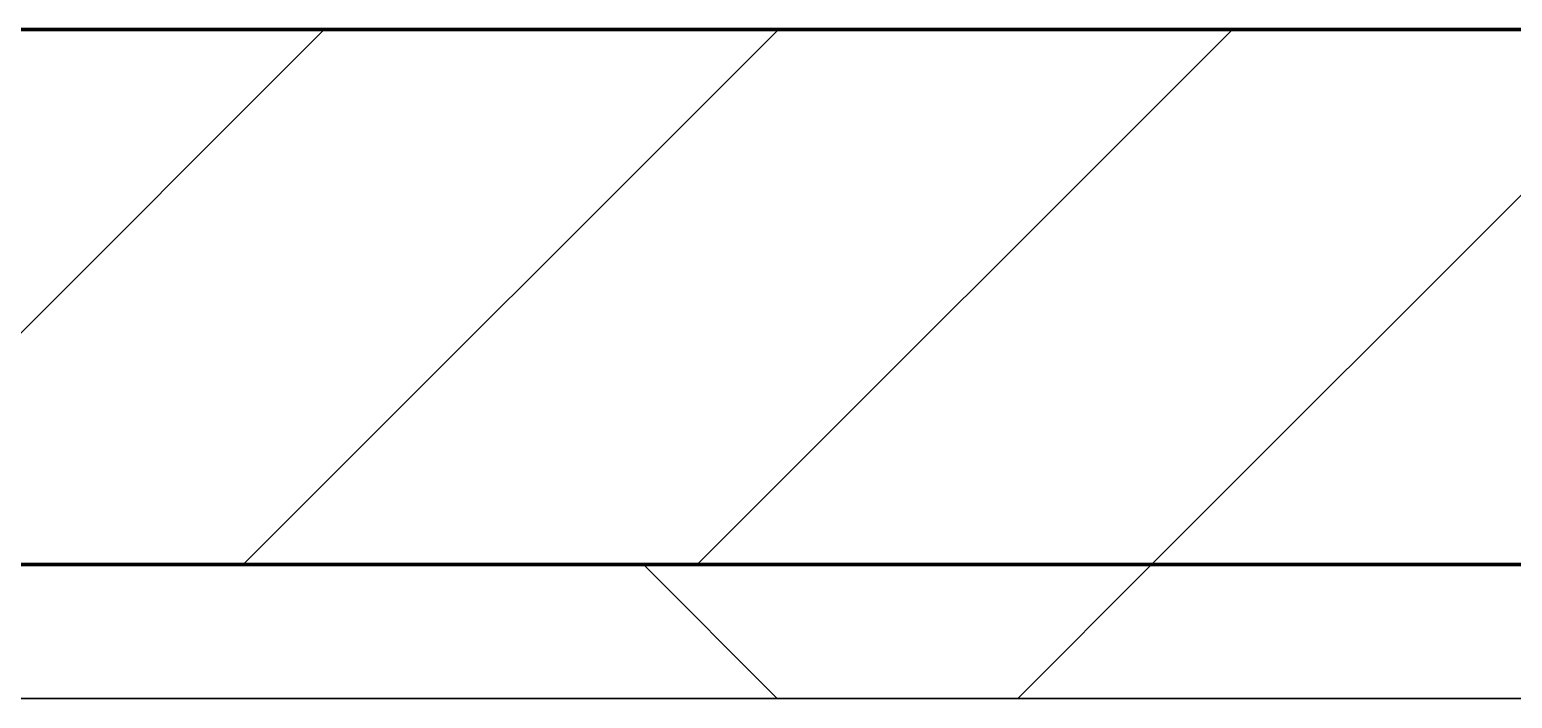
# Model space of a CAD drawing. Header units: millimetres. Extents: x -853228 to -774636, y -17776 to 22455.
# Drawn here: x -828275 to -827721, y 7894 to 8144 of the extents above; entities that cross this region are included whole.
import ezdxf

# ---------------------------------------------------------------- set-up
doc = ezdxf.new("R2010")
doc.units = ezdxf.units.MM
for name, color, linetype, lineweight in [('A-GLAZ-CURT', 2, 'Continuous', 9), ('A-WALL', 5, 'Continuous', 35), ('A-WALL-FNSH', 2, 'Continuous', 35), ('A-WALL-PATT', 1, 'Continuous', 35)]:
    doc.layers.add(name, color=color, linetype=linetype, lineweight=lineweight)

# ---------------------------------------------------------------- blocks, each defined once
blk = doc.blocks.new('PPLS-PP19_Custom Tile Pattern - Custom Tile Pattern-V54-4281-01 ENLARGED LOWER PLATFORM LEVEL - REFLECTED CEILING PLAN - SHEET 2')
at = {"layer": 'A-GLAZ-CURT'}
for p, q in [((-300, 0), (300, 0)), ((300, 0), (-300, 0)), ((230.06, 0), (300, 0)), ((-300, -50), (300, -50)), ((300, -50), (-300, -50))]:
    blk.add_line(p, q, dxfattribs=at)
for points, knots in [([(300, 0), (286.53, 0), (254.22, 0), (207.11, 0), (177.41, 0), (159.34, 0), (158.33, 0), (158.3, 0)], [-285.253232, -285.253232, -285.253232, -285.253232, -244.693688, -187.987675, -143.776725, -129.632772, -123.352749, -123.352749, -123.352749, -123.352749]), ([(241, 0), (240.07, 0), (235.87, 0), (226.56, 0), (221.1, 0), (200.27, 0), (182.99, 0), (174.27, 0), (169.67, 0), (168.99, 0)], [-9463.29374, -9463.29374, -9463.29374, -9463.29374, -9406.094246, -9221.510254, -9016.44624, -8717.832359, -8253.978395, -8152.463617, -8069.855175, -8069.855175, -8069.855175, -8069.855175]), ([(171.51, 0), (176.48, 0), (193.23, 0), (201.73, 0), (208.81, 0), (213.9, 0), (241.96, 0), (266.73, 0), (281.71, 0), (291.71, 0), (296.52, 0), (297.86, 0), (298.09, 0)], [-7971.819559, -7971.819559, -7971.819559, -7971.819559, -7784.112253, -7606.717214, -7289.299508, -7042.621073, -6582.165592, -6068.460911, -5766.029927, -5566.724884, -5280.360606, -5199.253518, -5199.253518, -5199.253518, -5199.253518]), ([(242.06, 0), (236.31, 0), (226.37, 0), (219.94, 0), (219.02, 0)], [-11500.132874, -11500.132874, -11500.132874, -11500.132874, -11162.864862, -10856.732305, -10856.732305, -10856.732305, -10856.732305]), ([(219.9, 0), (220.86, 0), (226.82, 0), (236.93, 0), (242.1, 0)], [-10670.940496, -10670.940496, -10670.940496, -10670.940496, -10511.382485, -10034.399373, -10034.399373, -10034.399373, -10034.399373]), ([(247.1, 0), (246.76, 0), (245.63, 0), (243.59, 0), (242.21, 0)], [-9649.085549, -9649.085549, -9649.085549, -9649.085549, -9581.591397, -9489.122904, -9489.122904, -9489.122904, -9489.122904]), ([(300, 0), (288.22, 0), (268.61, 0), (249.23, 0), (242.41, 0)], [-12528.858583, -12528.858583, -12528.858583, -12528.858583, -11905.454923, -11507.003635, -11507.003635, -11507.003635, -11507.003635]), ([(242.54, 0), (243.55, 0), (245.31, 0), (246.54, 0), (246.96, 0)], [-10020.669166, -10020.669166, -10020.669166, -10020.669166, -9925.173265, -9834.877357, -9834.877357, -9834.877357, -9834.877357]), ([(284.76, 0), (284.76, 0), (285.09, 0), (287.47, 0), (293.59, 0), (297.76, 0), (300, 0)], [-4110.630118, -4110.630118, -4110.630118, -4110.630118, -4053.389046, -3959.664717, -3862.421465, -3746.95702, -3746.95702, -3746.95702, -3746.95702]), ([(297.38, 0), (295.84, 0), (291.62, 0), (285.38, 0), (284.87, 0)], [-4803.172655, -4803.172655, -4803.172655, -4803.172655, -4358.271401, -4143.037883, -4143.037883, -4143.037883, -4143.037883])]:
    blk.add_open_spline(points, degree=3, knots=knots, dxfattribs=at)
blk = doc.blocks.new('PPLS-PP19_Custom Tile Pattern - Custom Tile Pattern-V55-4281-01 ENLARGED LOWER PLATFORM LEVEL - REFLECTED CEILING PLAN - SHEET 2')
at = {"layer": 'A-GLAZ-CURT'}
for p, q in [((-300, 0), (300, 0)), ((300, 0), (-300, 0)), ((-293.07, 0), (-275.75, 0)), ((-275.75, 0), (-293.07, 0)), ((-222.32, 0), (-220.73, 0)), ((-220.73, 0), (-222.32, 0)), ((-220.09, 0), (-205, 0)), ((-205, 0), (-220.09, 0)), ((-300, -50), (300, -50)), ((300, -50), (-300, -50))]:
    blk.add_line(p, q, dxfattribs=at)
at = {"layer": 'A-GLAZ-CURT', "flags": 128}
for points in [[(-300, 0), (-291.56, 0), (-283.3, 0), (-275.2, 0), (-267.26, 0), (-259.45, 0), (-251.77, 0), (-244.2, 0), (-236.74, 0), (-229.36, 0), (-222.06, 0), (-214.83, 0), (-207.71, 0), (-200.76, 0), (-194.02, 0), (-187.54, 0), (-181.38, 0), (-175.58, 0), (-170.25, 0), (-165.64, 0), (-162.01, 0), (-159.53, 0), (-157.46, 0), (-154.52, 0), (-149.42, 0), (-141.84, 0), (-132.81, 0), (-126.08, 0)], [(-151.11, 0), (-155.53, 0), (-160.27, 0), (-164.95, 0), (-169.65, 0), (-174.47, 0), (-179.49, 0), (-184.81, 0), (-190.44, 0), (-196.37, 0), (-202.58, 0), (-209.04, 0), (-215.73, 0), (-222.63, 0), (-229.72, 0), (-236.97, 0), (-244.39, 0), (-251.96, 0), (-259.67, 0), (-267.51, 0), (-275.48, 0), (-283.55, 0), (-291.73, 0), (-300, 0)], [(-125.17, 0), (-128.55, 0), (-134.16, 0), (-140.03, 0), (-145.5, 0), (-150.63, 0)]]:
    blk.add_lwpolyline(points, dxfattribs=at)
at = {"layer": 'A-GLAZ-CURT'}
for points, knots in [([(-300, 0), (-284.65, 0), (-256.19, 0), (-231.39, 0), (-220.39, 0)], [-5323.127839, -5323.127839, -5323.127839, -5323.127839, -4502.809032, -3770.548886, -3770.548886, -3770.548886, -3770.548886]), ([(-220.62, 0), (-239.79, 0), (-265.24, 0), (-294.48, 0), (-300, 0)], [-14989.627579, -14989.627579, -14989.627579, -14989.627579, -13729.592194, -13439.944408, -13439.944408, -13439.944408, -13439.944408]), ([(-150.92, 0), (-151.03, 0), (-153, 0), (-158.72, 0), (-174.02, 0), (-185.59, 0), (-209.77, 0), (-232.01, 0), (-255.22, 0), (-262.59, 0), (-264.9, 0), (-265.4, 0)], [-2490.641765, -2490.641765, -2490.641765, -2490.641765, -2477.344047, -2237.412286, -2029.680487, -1755.085331, -1400.429864, -858.079193, -543.655514, -208.940337, 0, 0, 0, 0]), ([(-258.6, 0), (-257.91, 0), (-254.26, 0), (-241.25, 0), (-228.95, 0), (-221.55, 0), (-221.12, 0)], [-5722.54675, -5722.54675, -5722.54675, -5722.54675, -5657.471696, -5413.335975, -5017.494783, -4992.826024, -4992.826024, -4992.826024, -4992.826024]), ([(-220.15, 0), (-221.05, 0), (-224.51, 0), (-231.26, 0), (-233.46, 0), (-234, 0)], [-1024.367943, -1024.367943, -1024.367943, -1024.367943, -978.033455, -846.069444, -682.911962, -682.911962, -682.911962, -682.911962]), ([(-233.49, 0), (-233.44, 0), (-232.38, 0), (-230.74, 0), (-225.3, 0), (-223.63, 0)], [-455.274641, -455.274641, -455.274641, -455.274641, -440.605512, -119.536984, 0, 0, 0, 0]), ([(-220.04, 0), (-204.1, 0), (-180.03, 0), (-158.88, 0), (-151.1, 0)], [-3762.710897, -3762.710897, -3762.710897, -3762.710897, -2700.551212, -1998.330987, -1998.330987, -1998.330987, -1998.330987]), ([(-82.28, 0), (-82.47, 0), (-96.21, 0), (-134.08, 0), (-185.92, 0), (-218.07, 0), (-220.04, 0)], [-18960.690703, -18960.690703, -18960.690703, -18960.690703, -18935.241197, -17136.203329, -15131.813646, -15002.332503, -15002.332503, -15002.332503, -15002.332503]), ([(-133.82, 0), (-135.51, 0), (-137.8, 0), (-149.31, 0), (-162.01, 0), (-177.91, 0), (-198.54, 0), (-212.37, 0), (-220.04, 0)], [-2731.647847, -2731.647847, -2731.647847, -2731.647847, -2418.507304, -2308.929706, -2113.765672, -1763.376603, -1422.553702, -1026.199405, -1026.199405, -1026.199405, -1026.199405]), ([(-219.1, 0), (-216.96, 0), (-211.88, 0), (-200.2, 0), (-185.8, 0), (-171.77, 0), (-158.7, 0), (-157.22, 0)], [-4954.41967, -4954.41967, -4954.41967, -4954.41967, -4832.723979, -4666.091899, -4349.945572, -4000.813434, -3840.635403, -3840.635403, -3840.635403, -3840.635403]), ([(-218.99, 0), (-215.7, 0), (-204.39, 0), (-188.58, 0), (-169.02, 0), (-157.93, 0), (-152.01, 0)], [-5362.123552, -5362.123552, -5362.123552, -5362.123552, -5161.076232, -4739.070012, -4465.409639, -4149.119819, -4149.119819, -4149.119819, -4149.119819]), ([(-151.09, 0), (-145.61, 0), (-136.61, 0), (-127.33, 0), (-124.19, 0), (-123.43, 0), (-123.28, 0)], [-4132.859156, -4132.859156, -4132.859156, -4132.859156, -3839.893365, -3647.167523, -3488.92562, -3439.852845, -3439.852845, -3439.852845, -3439.852845]), ([(-151.06, 0), (-150.06, 0), (-147.11, 0), (-143.57, 0), (-138.62, 0)], [-3456.571863, -3456.571863, -3456.571863, -3456.571863, -3371.022232, -3227.460399, -3227.460399, -3227.460399, -3227.460399]), ([(-151.03, 0), (-140.01, 0), (-124.96, 0), (-110.8, 0), (-99.5, 0), (-91.46, 0)], [-1996.172939, -1996.172939, -1996.172939, -1996.172939, -1002.059161, -460.363443, 0, 0, 0, 0]), ([(-118.78, 0), (-121.86, 0), (-126.28, 0), (-136.96, 0), (-147.46, 0), (-150.03, 0), (-150.57, 0)], [-5938.474035, -5938.474035, -5938.474035, -5938.474035, -5700.061948, -5508.838257, -5298.784692, -5196.16478, -5196.16478, -5196.16478, -5196.16478]), ([(-150.34, 0), (-150.07, 0), (-147.75, 0), (-142.6, 0), (-127.26, 0), (-107.3, 0), (-90.42, 0), (-75.26, 0), (-68.41, 0), (-65.12, 0), (-63.63, 0)], [-4948.728362, -4948.728362, -4948.728362, -4948.728362, -4883.323924, -4440.880425, -4054.690705, -3793.097032, -3402.597032, -3144.956779, -3050.982048, -2969.237017, -2969.237017, -2969.237017, -2969.237017]), ([(-137.88, 0), (-140.56, 0), (-147.2, 0), (-147.65, 0), (-150.23, 0)], [-3187.727384, -3187.727384, -3187.727384, -3187.727384, -2919.378265, -2523.617513, -2523.617513, -2523.617513, -2523.617513]), ([(-26.75, 0), (-27.82, 0), (-36.18, 0), (-53.55, 0), (-78.2, 0), (-110.94, 0), (-130.52, 0), (-147.74, 0), (-149.07, 0)], [-8718.362214, -8718.362214, -8718.362214, -8718.362214, -8532.293389, -8073.216054, -7508.296369, -7004.680444, -6449.282163, -6277.220794, -6277.220794, -6277.220794, -6277.220794]), ([(-148.23, 0), (-146.94, 0), (-140.15, 0), (-137.28, 0), (-133.93, 0), (-128.78, 0), (-126.5, 0)], [-6162.058746, -6162.058746, -6162.058746, -6162.058746, -6017.569127, -5560.701257, -5364.112219, -5231.017328, -5231.017328, -5231.017328, -5231.017328]), ([(-86.16, 0), (-91.37, 0), (-104.13, 0), (-122.65, 0), (-139.03, 0), (-146.11, 0), (-146.95, 0)], [-1681.3698, -1681.3698, -1681.3698, -1681.3698, -1374.161226, -945.742622, -741.901385, -489.130243, -489.130243, -489.130243, -489.130243]), ([(-146.69, 0), (-146.59, 0), (-145.49, 0), (-135.69, 0), (-128.29, 0), (-125.15, 0)], [-420.34245, -420.34245, -420.34245, -420.34245, -406.956646, -290.263673, 0, 0, 0, 0]), ([(-127.41, 0), (-131.63, 0), (-133.16, 0), (-134.09, 0), (-134.15, 0)], [-8540.990293, -8540.990293, -8540.990293, -8540.990293, -8266.114998, -8246.473386, -8246.473386, -8246.473386, -8246.473386]), ([(-134.15, 0), (-133.32, 0), (-130.31, 0), (-117.33, 0), (-92.04, 0), (-74.02, 0), (-62.74, 0), (-60.36, 0), (-59.97, 0)], [-7657.439573, -7657.439573, -7657.439573, -7657.439573, -7293.749979, -6839.55839, -6236.997189, -5713.340575, -5140.470607, -5006.787413, -5006.787413, -5006.787413, -5006.787413]), ([(-120.13, 0), (-120.14, 0), (-120.24, 0), (-121.3, 0), (-129.25, 0), (-133.82, 0)], [-2933.992132, -2933.992132, -2933.992132, -2933.992132, -2920.575025, -2840.280255, -2731.647847, -2731.647847, -2731.647847, -2731.647847]), ([(-113.43, 0), (-113.44, 0), (-113.96, 0), (-119.73, 0), (-125.43, 0), (-127.03, 0), (-127.41, 0)], [-328.499627, -328.499627, -328.499627, -328.499627, -282.672656, -98.539552, -24.539552, 0, 0, 0, 0]), ([(-126.5, 0), (-122.44, 0), (-108.71, 0), (-86.68, 0), (-63.44, 0), (-54.4, 0), (-48.53, 0), (-30.79, 0), (-18.03, 0), (8.61, 0), (15.02, 0), (22.91, 0), (31, 0), (39.04, 0), (51.19, 0), (58.74, 0), (61.34, 0), (61.45, 0)], [-5231.017328, -5231.017328, -5231.017328, -5231.017328, -4994.692869, -4542.524482, -4008.285538, -3689.699207, -3546.54457, -3315.260113, -2864.387349, -2439.246196, -2084.094819, -1956.422387, -1818.904206, -1645.594513, -1443.202566, -1228.752106, -1120.932285, -1120.932285, -1120.932285, -1120.932285]), ([(-125.15, 0), (-124.93, 0), (-121.96, 0), (-113.01, 0), (-98.9, 0), (-85.29, 0), (-71.67, 0), (-65.93, 0), (-65.07, 0)], [-3362.7396, -3362.7396, -3362.7396, -3362.7396, -3342.215224, -3074.362186, -2902.289527, -2605.247022, -2322.099534, -2241.8264, -2241.8264, -2241.8264, -2241.8264]), ([(-122.08, 0), (-122.01, 0), (-121.69, 0), (-121.2, 0), (-120.88, 0)], [-3136.336417, -3136.336417, -3136.336417, -3136.336417, -3110.304437, -3035.164275, -3035.164275, -3035.164275, -3035.164275]), ([(-36.33, 0), (-36.43, 0), (-37.27, 0), (-45.02, 0), (-46.13, 0), (-60.59, 0), (-81.23, 0), (-99.51, 0), (-114.02, 0), (-117.28, 0), (-118.78, 0)], [-1855.773136, -1855.773136, -1855.773136, -1855.773136, -1810.870157, -1672.078046, -1405.135169, -1060.00838, -740.068933, -229.489605, -116.330425, 0, 0, 0, 0]), ([(-117.74, 0), (-117.19, 0), (-114.78, 0), (-113.43, 0), (-113.43, 0)], [-821.249067, -821.249067, -821.249067, -821.249067, -394.672656, -330.879064, -330.879064, -330.879064, -330.879064]), ([(-36.62, 0), (-36.62, 0), (-40.35, 0), (-44.32, 0), (-58.97, 0), (-85.2, 0), (-107.61, 0), (-116.56, 0), (-117.56, 0)], [-4069.478503, -4069.478503, -4069.478503, -4069.478503, -3858.647035, -3538.256648, -2842.901703, -2193.204658, -1433.981041, -985.49888, -985.49888, -985.49888, -985.49888]), ([(-115.82, 0), (-114.96, 0), (-110.41, 0), (-96.78, 0), (-71.33, 0), (-43.74, 0), (-21.28, 0), (-13.68, 0)], [-5724.064692, -5724.064692, -5724.064692, -5724.064692, -5430.283136, -5103.229623, -4799.173296, -4065.652676, -3653.658314, -3653.658314, -3653.658314, -3653.658314]), ([(-13.25, 0), (-18.02, 0), (-27, 0), (-40, 0), (-56.24, 0), (-75.59, 0), (-94, 0), (-112.01, 0), (-114.94, 0), (-115.63, 0)], [-2418.688456, -2418.688456, -2418.688456, -2418.688456, -2125.455881, -1792.521578, -1466.981642, -1208.454564, -789.402658, -501.969187, -243.577221, -243.577221, -243.577221, -243.577221]), ([(-91.46, 0), (-90.09, 0), (-84.7, 0), (-77.43, 0), (-72.73, 0), (-72.64, 0), (-72.64, 0)], [-19832.387487, -19832.387487, -19832.387487, -19832.387487, -19753.885894, -19541.04734, -19478.625389, -19471.062469, -19471.062469, -19471.062469, -19471.062469]), ([(-82.98, 0), (-82.93, 0), (-82.24, 0), (-76.14, 0), (-62.97, 0), (-48.14, 0), (-36.49, 0), (-33.57, 0), (-29.94, 0), (-28.57, 0)], [-1361.574237, -1361.574237, -1361.574237, -1361.574237, -1353.722004, -1274.333717, -1073.56893, -651.549973, -296.515819, -83.513472, 0, 0, 0, 0]), ([(-63.96, 0), (-64.13, 0), (-71.15, 0), (-78.01, 0), (-82.16, 0)], [-2171.769325, -2171.769325, -2171.769325, -2171.769325, -2007.031671, -1760.369506, -1760.369506, -1760.369506, -1760.369506]), ([(-29.03, 0), (-33.97, 0), (-43.74, 0), (-56.37, 0), (-71.66, 0), (-77.19, 0), (-81.21, 0), (-82.06, 0)], [-2680.714891, -2680.714891, -2680.714891, -2680.714891, -2413.671296, -2161.752162, -2006.592567, -1646.621388, -1501.200339, -1501.200339, -1501.200339, -1501.200339]), ([(-66.39, 0), (-66.39, 0), (-63.63, 0), (-53.63, 0), (-34.42, 0), (-29.82, 0), (-29.19, 0)], [-2493.31794, -2493.31794, -2493.31794, -2493.31794, -2315.303971, -1809.437387, -963.711516, -666.19313, -666.19313, -666.19313, -666.19313]), ([(31.18, 0), (25.97, 0), (11.99, 0), (-16.92, 0), (-47.42, 0), (-65.77, 0), (-66.37, 0), (-66.38, 0)], [-4496.803627, -4496.803627, -4496.803627, -4496.803627, -4222.080604, -3745.412743, -2981.410125, -2542.574734, -2498.224237, -2498.224237, -2498.224237, -2498.224237]), ([(-63.63, 0), (-61.49, 0), (-57.39, 0), (-54.49, 0), (-45.2, 0), (-40.79, 0), (-40.46, 0), (-40.44, 0)], [-2969.237017, -2969.237017, -2969.237017, -2969.237017, -2851.217951, -2734.127174, -2474.780881, -2410.990208, -2350.645972, -2350.645972, -2350.645972, -2350.645972]), ([(-58.83, 0), (-58.37, 0), (-57.29, 0), (-54.23, 0), (-46.33, 0), (-42.62, 0), (-41.76, 0)], [-4859.52896, -4859.52896, -4859.52896, -4859.52896, -4680.891996, -4469.85053, -4321.566175, -4270.495146, -4270.495146, -4270.495146, -4270.495146]), ([(-51.83, 0), (-51.83, 0), (-51.78, 0), (-47.4, 0), (-46.01, 0), (-40.22, 0), (-36.78, 0)], [-632.814994, -632.814994, -632.814994, -632.814994, -627.965721, -508.377888, -260.442412, 0, 0, 0, 0]), ([(-14.25, 0), (-16.68, 0), (-23.65, 0), (-32.81, 0), (-44.85, 0), (-51.43, 0), (-51.79, 0)], [-1418.803938, -1418.803938, -1418.803938, -1418.803938, -1290.787923, -1039.307308, -819.71621, -644.910881, -644.910881, -644.910881, -644.910881]), ([(-41.76, 0), (-39.9, 0), (-37.72, 0), (-36.92, 0), (-36.77, 0)], [-4270.495146, -4270.495146, -4270.495146, -4270.495146, -4161.040818, -4106.245333, -4106.245333, -4106.245333, -4106.245333]), ([(-36.78, 0), (-32.43, 0), (-24.59, 0), (-16.21, 0), (-13.22, 0)], [-6191.144455, -6191.144455, -6191.144455, -6191.144455, -5862.463379, -5686.301473, -5686.301473, -5686.301473, -5686.301473]), ([(-36.29, 0), (-36.29, 0), (-34.66, 0), (-28.88, 0), (-26.95, 0), (-26.54, 0)], [-9150.272121, -9150.272121, -9150.272121, -9150.272121, -9057.163041, -8919.836787, -8834.607043, -8834.607043, -8834.607043, -8834.607043]), ([(30.82, 0), (29.27, 0), (20.14, 0), (3.54, 0), (-16.58, 0), (-34.76, 0), (-36.04, 0)], [-10462.034656, -10462.034656, -10462.034656, -10462.034656, -10363.088938, -9884.23066, -9424.652049, -9182.880979, -9182.880979, -9182.880979, -9182.880979]), ([(-33.34, 0), (-33.34, 0), (-32.93, 0), (-31.16, 0), (-30.52, 0)], [-2415.024266, -2415.024266, -2415.024266, -2415.024266, -2357.633367, -2323.618664, -2323.618664, -2323.618664, -2323.618664]), ([(-13.22, 0), (-14.96, 0), (-22.2, 0), (-30.57, 0), (-31.82, 0), (-32, 0)], [-3087.172327, -3087.172327, -3087.172327, -3087.172327, -2994.501669, -2698.150104, -2614.070998, -2614.070998, -2614.070998, -2614.070998]), ([(-30.76, 0), (-30.73, 0), (-29.99, 0), (-23.47, 0), (-15.75, 0), (-15.19, 0)], [-54176.191683, -54176.191683, -54176.191683, -54176.191683, -54157.274271, -53749.15266, -53717.791567, -53717.791567, -53717.791567, -53717.791567]), ([(-30.52, 0), (-27.11, 0), (-17.83, 0), (5.99, 0), (22.06, 0), (37.44, 0), (45.92, 0), (57.76, 0), (64.47, 0), (72.74, 0), (75.22, 0), (76.03, 0), (76.21, 0)], [-2323.618664, -2323.618664, -2323.618664, -2323.618664, -2142.497158, -1716.209403, -1206.526904, -1089.329421, -901.315459, -753.071572, -495.328968, -421.953223, -334.951786, -290.452333, -290.452333, -290.452333, -290.452333]), ([(-14.24, 0), (-15.46, 0), (-18.71, 0), (-25.97, 0), (-29.52, 0), (-30.21, 0)], [-55092.991915, -55092.991915, -55092.991915, -55092.991915, -54789.006179, -54461.685999, -54290.791712, -54290.791712, -54290.791712, -54290.791712]), ([(-13.21, 0), (-14.43, 0), (-19.57, 0), (-24.92, 0), (-29.03, 0)], [-2973.894092, -2973.894092, -2973.894092, -2973.894092, -2903.012179, -2680.714891, -2680.714891, -2680.714891, -2680.714891]), ([(-28.98, 0), (-28.66, 0), (-27.39, 0), (-24.45, 0), (-22.56, 0)], [-166.548282, -166.548282, -166.548282, -166.548282, -102.06493, 0, 0, 0, 0]), ([(-28.57, 0), (-26.93, 0), (-20.87, 0), (-16.37, 0), (-13.23, 0)], [-5361.429781, -5361.429781, -5361.429781, -5361.429781, -5261.36855, -5077.711784, -5077.711784, -5077.711784, -5077.711784]), ([(-22.56, 0), (-20.27, 0), (-17.03, 0), (-11.36, 0), (-7.66, 0), (-6.6, 0), (-6.44, 0)], [-56468.192263, -56468.192263, -56468.192263, -56468.192263, -56344.022017, -56303.229861, -56166.290093, -56124.392176, -56124.392176, -56124.392176, -56124.392176]), ([(76.63, 0), (74.8, 0), (67.65, 0), (53.52, 0), (37, 0), (24.07, 0), (12.82, 0), (-0.09, 0), (-9.78, 0), (-13.23, 0)], [-3095.572228, -3095.572228, -3095.572228, -3095.572228, -2950.589685, -2634.532728, -2313.748533, -2106.613311, -1925.670641, -1617.263037, -1436.663843, -1436.663843, -1436.663843, -1436.663843]), ([(-13.2, 0), (-12.19, 0), (-5.62, 0), (4.23, 0), (9.64, 0), (10.14, 0), (10.18, 0)], [-3645.04392, -3645.04392, -3645.04392, -3645.04392, -3589.737505, -3285.047089, -3066.359526, -3044.715262, -3044.715262, -3044.715262, -3044.715262]), ([(8.33, 0), (8.19, 0), (7.18, 0), (1.09, 0), (-7.68, 0), (-12.97, 0)], [-3574.286521, -3574.286521, -3574.286521, -3574.286521, -3526.962355, -3285.499107, -2978.572101, -2978.572101, -2978.572101, -2978.572101]), ([(-12.76, 0), (-8.93, 0), (9.67, 0), (33.71, 0), (51.06, 0), (55.73, 0)], [-454.035567, -454.035567, -454.035567, -454.035567, -429.606584, -390.253598, -375.930712, -375.930712, -375.930712, -375.930712]), ([(-12.66, 0), (-6.97, 0), (12.49, 0), (43.36, 0), (70.92, 0), (82.12, 0), (83.66, 0)], [-5675.215751, -5675.215751, -5675.215751, -5675.215751, -5340.621928, -4573.028122, -4094.177415, -3869.465285, -3869.465285, -3869.465285, -3869.465285]), ([(55.73, 0), (55.2, 0), (50.43, 0), (39.61, 0), (24.74, 0), (4.72, 0), (-8.18, 0), (-12.6, 0)], [-4354.877058, -4354.877058, -4354.877058, -4354.877058, -4326.416877, -4098.545751, -3766.694881, -3333.063701, -3098.158219, -3098.158219, -3098.158219, -3098.158219]), ([(-12.5, 0), (-12.27, 0), (-7.43, 0), (2.08, 0), (13.15, 0), (21.24, 0), (24.62, 0), (24.72, 0), (24.72, 0)], [-5063.572571, -5063.572571, -5063.572571, -5063.572571, -5050.479954, -4785.90057, -4596.498881, -4445.288762, -4384.376941, -4376.041937, -4376.041937, -4376.041937, -4376.041937]), ([(9.32, 0), (9.08, 0), (7.65, 0), (2.57, 0), (-6.16, 0), (-11.04, 0), (-12.41, 0)], [-2922.926651, -2922.926651, -2922.926651, -2922.926651, -2882.788014, -2720.818881, -2518.50168, -2435.772209, -2435.772209, -2435.772209, -2435.772209]), ([(-6.54, 0), (-6.73, 0), (-7.2, 0), (-7.6, 0), (-7.79, 0)], [-56009.792147, -56009.792147, -56009.792147, -56009.792147, -55949.290093, -55895.192118, -55895.192118, -55895.192118, -55895.192118]), ([(-2.63, 0), (-2.47, 0), (-1.22, 0), (4.92, 0), (15.97, 0), (22.54, 0), (24.49, 0)], [-226.825321, -226.825321, -226.825321, -226.825321, -220.269177, -206.416616, -198.214427, -187.717507, -187.717507, -187.717507, -187.717507]), ([(55.72, 0), (48.96, 0), (35.19, 0), (12, 0), (3.08, 0), (-1.67, 0), (-2.25, 0)], [-327.867268, -327.867268, -327.867268, -327.867268, -307.516438, -285.83788, -246.234814, -234.646884, -234.646884, -234.646884, -234.646884]), ([(24.69, 0), (24.54, 0), (20.99, 0), (15.48, 0), (10.8, 0), (9.63, 0)], [-4368.572414, -4368.572414, -4368.572414, -4368.572414, -4306.476363, -4080.000647, -3772.857994, -3772.857994, -3772.857994, -3772.857994]), ([(18.16, 0), (19.15, 0), (24.25, 0), (25.66, 0), (26.12, 0)], [-5700.113719, -5700.113719, -5700.113719, -5700.113719, -5554.232259, -5302.431367, -5302.431367, -5302.431367, -5302.431367]), ([(55.6, 0), (54.67, 0), (50.06, 0), (43.81, 0), (29.53, 0), (20.67, 0), (18.85, 0), (18.16, 0)], [-6604.646129, -6604.646129, -6604.646129, -6604.646129, -6548.303034, -6314.283804, -6135.05769, -5972.647715, -5832.674503, -5832.674503, -5832.674503, -5832.674503]), ([(27.44, 0), (27.9, 0), (29.54, 0), (38.07, 0), (53.39, 0), (71.67, 0), (84.83, 0), (86.01, 0), (92.51, 0), (94.33, 0)], [-5037.309798, -5037.309798, -5037.309798, -5037.309798, -4887.603822, -4705.298446, -4353.683244, -3960.84581, -3759.045785, -3336.541051, -2783.776468, -2783.776468, -2783.776468, -2783.776468]), ([(27.89, 0), (29.09, 0), (33.4, 0), (48.37, 0), (71.92, 0), (100.21, 0), (115.04, 0), (124.66, 0)], [-147.777612, -147.777612, -147.777612, -147.777612, -135.792042, -118.513713, -97.899267, -63.759246, -40.062217, -40.062217, -40.062217, -40.062217]), ([(53.18, 0), (53.06, 0), (52.22, 0), (44.99, 0), (36.46, 0), (30.82, 0)], [-622.740158, -622.740158, -622.740158, -622.740158, -566.066452, -360.610861, 0, 0, 0, 0]), ([(136.44, 0), (121.66, 0), (86.93, 0), (51.16, 0), (31.18, 0)], [-106.750556, -106.750556, -106.750556, -106.750556, -59.610984, 0, 0, 0, 0]), ([(168.37, 0), (167.68, 0), (162.47, 0), (147.02, 0), (109.77, 0), (76.86, 0), (57.82, 0), (46.51, 0), (41.18, 0), (36.02, 0), (35.54, 0), (35.54, 0)], [-543.375029, -543.375029, -543.375029, -543.375029, -530.793311, -458.593899, -401.860199, -357.622665, -341.267687, -334.000314, -326.15566, -319.318397, -317.489778, -317.489778, -317.489778, -317.489778]), ([(36.29, 0), (37.77, 0), (46.42, 0), (52.42, 0), (55.76, 0)], [-314.598523, -314.598523, -314.598523, -314.598523, -305.899624, -293.137989, -293.137989, -293.137989, -293.137989]), ([(61.47, 0), (61.47, 0), (61.21, 0), (57.42, 0), (55.54, 0)], [-1113.311073, -1113.311073, -1113.311073, -1113.311073, -1096.402191, -897.173412, -897.173412, -897.173412, -897.173412]), ([(114.39, 0), (114.2, 0), (112.08, 0), (105.42, 0), (92.38, 0), (85.59, 0), (74.4, 0), (63.48, 0), (57.89, 0), (55.72, 0)], [-8148.58938, -8148.58938, -8148.58938, -8148.58938, -8105.191388, -7723.759874, -7531.75727, -7135.649961, -6924.452779, -6738.82075, -6607.226759, -6607.226759, -6607.226759, -6607.226759]), ([(55.8, 0), (65.42, 0), (88.78, 0), (111.55, 0), (124.67, 0)], [-375.858057, -375.858057, -375.858057, -375.858057, -346.313304, -305.118168, -305.118168, -305.118168, -305.118168]), ([(56.29, 0), (57.66, 0), (68.56, 0), (95.91, 0), (116.34, 0), (124.17, 0), (124.71, 0)], [-292.458861, -292.458861, -292.458861, -292.458861, -287.17622, -249.500363, -194.761443, -190.60547, -190.60547, -190.60547, -190.60547]), ([(103.09, 0), (101.08, 0), (86.31, 0), (70.44, 0), (56.91, 0), (56.36, 0)], [-375.435014, -375.435014, -375.435014, -375.435014, -369.147452, -330.153101, -328.505637, -328.505637, -328.505637, -328.505637]), ([(76.22, 0), (75.58, 0), (73.64, 0), (71.05, 0), (70.61, 0)], [-193.634889, -193.634889, -193.634889, -193.634889, -31.537676, 0, 0, 0, 0]), ([(94.4, 0), (94.4, 0), (94.64, 0), (99.11, 0), (108.97, 0), (120.79, 0), (139.94, 0), (163.31, 0), (185.23, 0), (193.62, 0), (194.69, 0), (194.79, 0)], [-2348.345796, -2348.345796, -2348.345796, -2348.345796, -2310.419338, -2233.599744, -2052.234781, -1843.028543, -1530.39897, -1095.004608, -529.74427, -295.064701, -265.121568, -265.121568, -265.121568, -265.121568]), ([(124.11, 0), (123.18, 0), (121.54, 0), (114.96, 0), (108.04, 0), (103.09, 0)], [-27.957927, -27.957927, -27.957927, -27.957927, -22.807238, -15.488593, 0, 0, 0, 0]), ([(124.05, 0), (122.91, 0), (118.24, 0), (114.23, 0), (111.98, 0), (105.66, 0), (105.23, 0), (105.23, 0)], [-9520.983381, -9520.983381, -9520.983381, -9520.983381, -9453.21225, -9220.200448, -9012.77275, -8966.157302, -8929.495943, -8929.495943, -8929.495943, -8929.495943]), ([(105.26, 0), (105.52, 0), (111.01, 0), (112.65, 0), (113.59, 0)], [-8920.561005, -8920.561005, -8920.561005, -8920.561005, -8814.835624, -8577.462505, -8577.462505, -8577.462505, -8577.462505]), ([(129.02, 0), (129.02, 0), (126.59, 0), (125.08, 0), (124.56, 0)], [-35.386604, -35.386604, -35.386604, -35.386604, -31.430235, -28.761466, -28.761466, -28.761466, -28.761466]), ([(157.9, 0), (156.77, 0), (151.67, 0), (143.29, 0), (134.04, 0), (127.81, 0), (125.23, 0), (124.63, 0)], [-10292.955006, -10292.955006, -10292.955006, -10292.955006, -10098.273015, -9847.788484, -9677.714971, -9567.007022, -9532.502213, -9532.502213, -9532.502213, -9532.502213]), ([(124.81, 0), (125.17, 0), (126.85, 0), (128.63, 0), (128.95, 0)], [-39.939895, -39.939895, -39.939895, -39.939895, -39.050993, -35.895543, -35.895543, -35.895543, -35.895543]), ([(124.99, 0), (129.26, 0), (133.78, 0), (138.28, 0), (138.53, 0)], [-304.787593, -304.787593, -304.787593, -304.787593, -291.370682, -290.5735, -290.5735, -290.5735, -290.5735]), ([(128.58, 0), (128.8, 0), (130.16, 0), (139.26, 0), (152.67, 0), (161.24, 0), (162.19, 0), (162.75, 0)], [-633.326174, -633.326174, -633.326174, -633.326174, -627.736123, -618.981161, -602.094757, -592.980799, -581.414464, -581.414464, -581.414464, -581.414464]), ([(137.1, 0), (136, 0), (133.64, 0), (129.87, 0), (129.11, 0)], [-670.405967, -670.405967, -670.405967, -670.405967, -651.020627, -640.742133, -640.742133, -640.742133, -640.742133]), ([(193.63, 0), (193.19, 0), (190.02, 0), (183.13, 0), (171, 0), (161.95, 0), (161.28, 0), (158.35, 0), (157.85, 0), (157.77, 0)], [-11653.912909, -11653.912909, -11653.912909, -11653.912909, -11565.880756, -11105.624034, -10839.086983, -10768.332124, -10666.779182, -10580.760289, -10550.278881, -10550.278881, -10550.278881, -10550.278881]), ([(300, 0), (286.53, 0), (254.22, 0), (207.11, 0), (177.41, 0), (159.34, 0), (158.33, 0), (158.3, 0)], [-285.253232, -285.253232, -285.253232, -285.253232, -244.693688, -187.987675, -143.776725, -129.632772, -123.352749, -123.352749, -123.352749, -123.352749]), ([(159.07, 0), (159.13, 0), (160.84, 0), (165.21, 0), (174.15, 0), (185.98, 0), (208.82, 0), (219.42, 0), (230.06, 0)], [-115.643202, -115.643202, -115.643202, -115.643202, -114.681583, -87.660824, -65.295536, -41.623857, -24.459831, 0, 0, 0, 0]), ([(162.75, 0), (165.4, 0), (170.91, 0), (172.61, 0), (172.61, 0)], [-111.264224, -111.264224, -111.264224, -111.264224, -56.742688, -19.085662, -19.085662, -19.085662, -19.085662]), ([(192.81, 0), (187.35, 0), (180.52, 0), (174.27, 0), (169.67, 0), (168.99, 0)], [-8534.334697, -8534.334697, -8534.334697, -8534.334697, -8253.978395, -8152.463617, -8069.855175, -8069.855175, -8069.855175, -8069.855175]), ([(193.63, 0), (191.41, 0), (183.35, 0), (175.3, 0), (169.49, 0)], [-170.201432, -170.201432, -170.201432, -170.201432, -162.427601, -142.916156, -142.916156, -142.916156, -142.916156]), ([(171.51, 0), (176.48, 0), (193.23, 0), (201.73, 0), (208.81, 0), (213.9, 0), (241.96, 0), (266.73, 0), (281.71, 0), (291.71, 0), (296.52, 0), (297.86, 0), (298.09, 0)], [-7971.819559, -7971.819559, -7971.819559, -7971.819559, -7784.112253, -7606.717214, -7289.299508, -7042.621073, -6582.165592, -6068.460911, -5766.029927, -5566.724884, -5280.360606, -5199.253518, -5199.253518, -5199.253518, -5199.253518]), ([(172.07, 0), (177.66, 0), (187.87, 0), (201.08, 0), (207.47, 0), (213.96, 0), (215.11, 0)], [-255.364076, -255.364076, -255.364076, -255.364076, -237.955587, -223.92608, -215.862851, -208.75215, -208.75215, -208.75215, -208.75215])]:
    blk.add_open_spline(points, degree=3, knots=knots, dxfattribs=at)
for points in [[(-223.63, 0), (-222.53, 0), (-221.35, 0), (-220.1, 0)], [(-152.35, 0), (-151.95, 0), (-151.54, 0), (-151.1, 0)], [(-82.61, 0), (-83.79, 0), (-84.97, 0), (-86.16, 0)], [(-72.93, 0), (-75.36, 0), (-78.59, 0), (-82.15, 0)], [(-39.84, 0), (-39.08, 0), (-38.11, 0), (-37.36, 0)], [(-15.19, 0), (-14.8, 0), (-14.18, 0), (-13.35, 0)], [(24.49, 0), (25.23, 0), (25.72, 0), (26.04, 0)], [(54.9, 0), (53.99, 0), (53.69, 0), (53.56, 0)], [(70.61, 0), (66.58, 0), (61.23, 0), (55.83, 0)], [(80.35, 0), (79.57, 0), (78.27, 0), (76.63, 0)], [(84.06, 0), (83.48, 0), (82.41, 0), (81.72, 0)], [(125.26, 0), (129.84, 0), (132.71, 0), (134.6, 0)], [(168.74, 0), (168.74, 0), (169.81, 0), (171.51, 0)]]:
    blk.add_open_spline(points, degree=3, dxfattribs=at)

msp = doc.modelspace()

# ---------------------------------------------------------------- hatches: boundary and pattern name
at = {"layer": 'A-WALL-PATT', "lineweight": 9}
h = msp.add_hatch(dxfattribs=at)
h.set_pattern_fill('FP_2', color=256, style=0, pattern_type=2)
h.set_pattern_definition([(45, (0, 0), (-84.852814, 84.852814), [])])
h.paths.add_polyline_path([(-814007.37, 7944.02), (-814007.37, 8144.02), (-842657.37, 8144.02), (-842657.37, 7944.02), (-826541.23, 7944.02), (-826539.02, 7948.97), (-826527.94, 7944.02), (-814073.76, 7944.02)])
h = msp.add_hatch(dxfattribs=at)
h.set_pattern_fill('FP_3', color=256, style=0, pattern_type=2)
h.set_pattern_definition([(45, (0, 0), (-212.13203, 212.13203), []), (135, (0, 0), (-212.13203, -212.13203), [])])
h.paths.add_polyline_path([(-818486.1, 7894.02), (-817973.34, 7894.02), (-817973.34, 7944.02), (-826527.94, 7944.02), (-826491.55, 7927.76), (-826489.44, 7931.09), (-826482.37, 7934.02), (-826475.3, 7931.09), (-826472.37, 7924.02), (-826472.37, 7919.19), (-826414.53, 7894.02), (-820692.28, 7894.02)])
h.paths.add_polyline_path([(-826582.37, 7894.02), (-826526.34, 7894.02), (-826557.37, 7907.88), (-826541.23, 7944.02), (-834960.89, 7944.02), (-834960.89, 7894.02), (-826621.36, 7894.02)])

# ---------------------------------------------------------------- linework, layer by layer
at = {"layer": 'A-WALL', "color": 7, "lineweight": 70}
for p, q in [((-842657.37, 8144.02), (-826882.37, 8144.02)), ((-826582.37, 7944.02), (-835612.71, 7944.02)), ((-835612.71, 7944.02), (-826582.37, 7944.02))]:
    msp.add_line(p, q, dxfattribs=at)
at = {"layer": 'A-WALL-FNSH', "color": 250}
msp.add_line((-826582.37, 7894.02), (-834960.89, 7894.02), dxfattribs=at)

# ---------------------------------------------------------------- block references
at = {"layer": 'A-GLAZ-CURT', "rotation": 180}
for name, p in [('PPLS-PP19_Custom Tile Pattern - Custom Tile Pattern-V55-4281-01 ENLARGED LOWER PLATFORM LEVEL - REFLECTED CEILING PLAN - SHEET 2', (-828082.37, 7894.02)), ('PPLS-PP19_Custom Tile Pattern - Custom Tile Pattern-V54-4281-01 ENLARGED LOWER PLATFORM LEVEL - REFLECTED CEILING PLAN - SHEET 2', (-827482.37, 7894.02))]:
    msp.add_blockref(name, p, dxfattribs=at)

doc.saveas('drawing.dxf')
